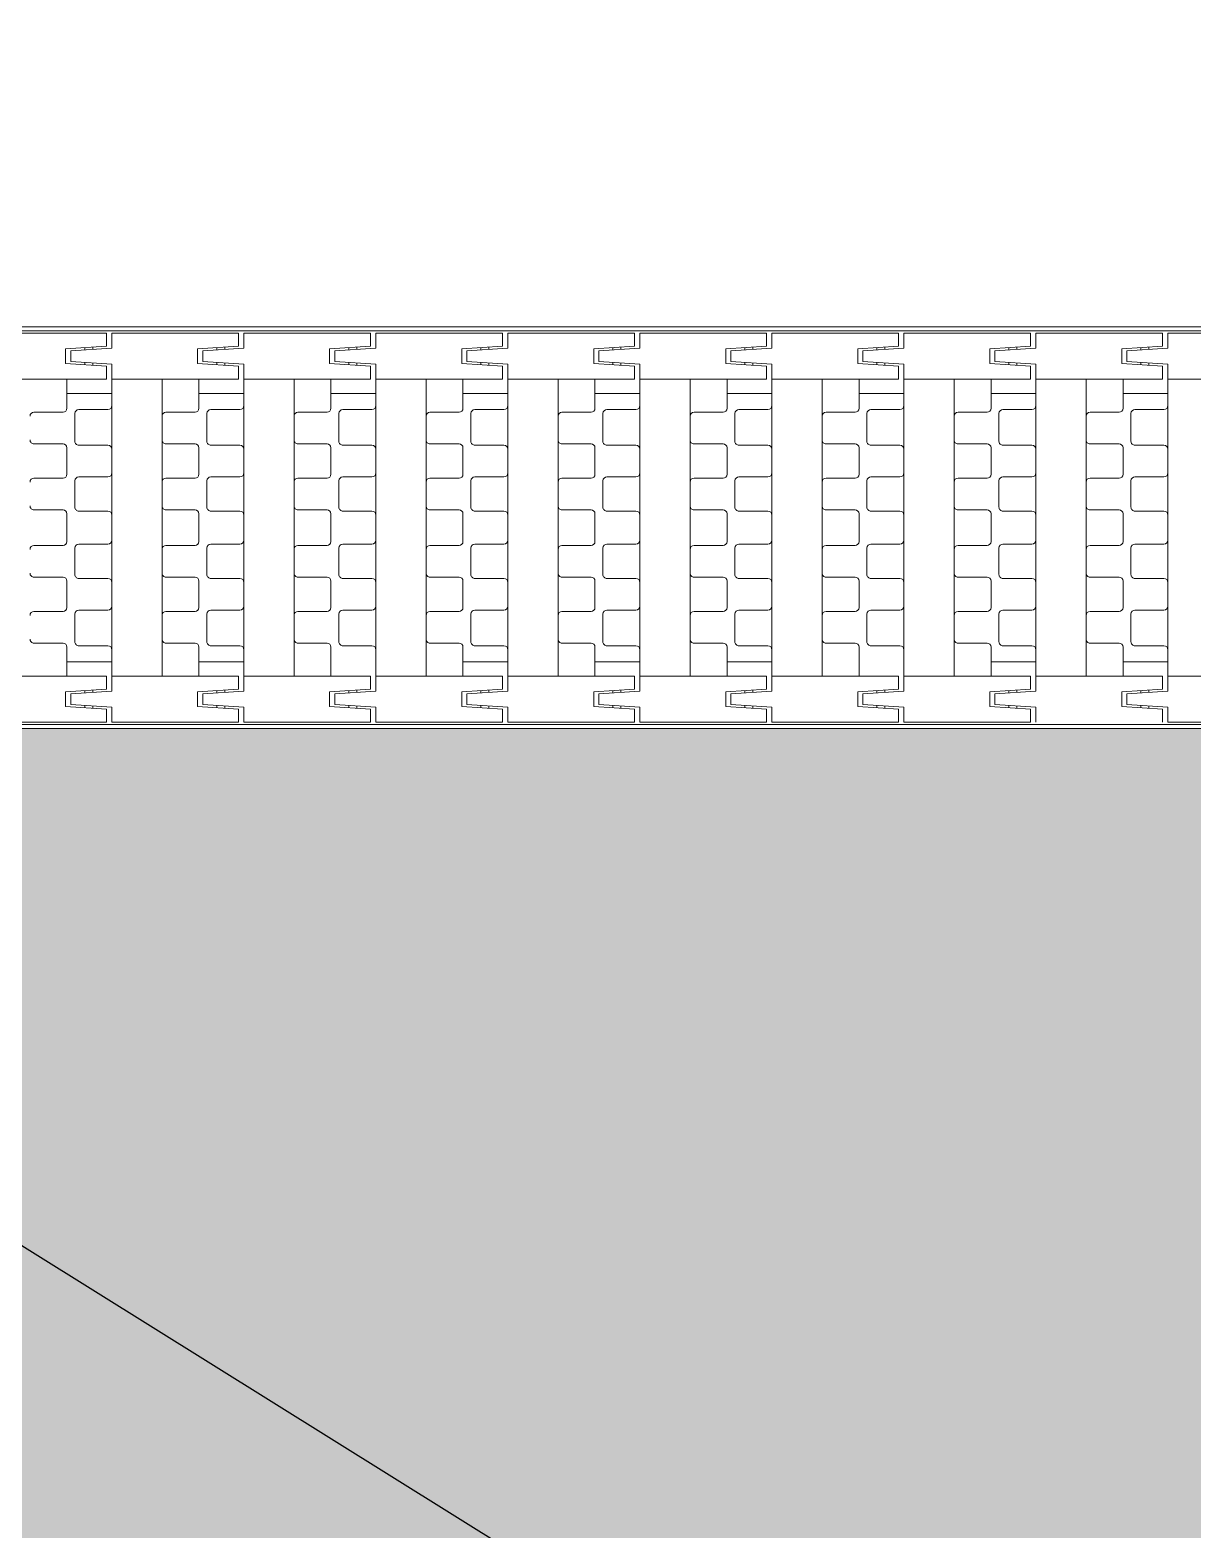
# Model space of a CAD drawing. Header units: millimetres. Extents: x 4739419 to 5837985, y 2291271 to 3446271.
# Drawn here: x 5037828 to 5038407, y 2404192 to 2404939 of the extents above; entities that cross this region are included whole.
import ezdxf

# ---------------------------------------------------------------- set-up
doc = ezdxf.new("R2010")
doc.units = ezdxf.units.MM
doc.layers.get('0').update_dxf_attribs({"color": 255})
for name, color, linetype, lineweight in [('XR-평면도$0$A-CNTL', 9, 'Continuous', 15), ('XR-평면도$0$A-ELEV-LIN3', 9, 'Continuous', 18), ('XR-평면도$0$A-XXXX-SYMB', 9, 'Continuous', 25)]:
    doc.layers.add(name, color=color, linetype=linetype, lineweight=lineweight)
doc.layers.add('XR-평면도$0$A-ELEV-PATT', color=9, linetype='Continuous')

# ---------------------------------------------------------------- blocks, each defined once
blk = doc.blocks.new('XR-평면도$0$무소음트렌치')
at = {"layer": 'XR-평면도$0$A-ELEV-LIN3'}
for p, q in [((0, 200), (7800, 200)), ((1.97, 198.03), (7798.03, 198.03)), ((4354.68, 196.88), (4291.62, 196.88)), ((4354.68, 190.31), (4354.68, 196.88)), ((4357.3, 189.32), (4357.3, 196.88)), ((4357.3, 196.88), (4420.36, 196.88)), ((4420.36, 190.31), (4420.36, 196.88)), ((4422.99, 196.88), (4486.04, 196.88)), ((4422.99, 189.32), (4422.99, 196.88)), ((4486.04, 190.31), (4486.04, 196.88)), ((4488.67, 189.32), (4488.67, 196.88)), ((4488.67, 196.88), (4551.72, 196.88)), ((4551.72, 190.31), (4551.72, 196.88)), ((4554.35, 189.32), (4554.35, 196.88)), ((4554.35, 196.88), (4617.4, 196.88)), ((4617.4, 190.31), (4617.4, 196.88)), ((4620.03, 189.32), (4620.03, 196.88)), ((4620.03, 196.88), (4683.08, 196.88)), ((4683.08, 190.31), (4683.08, 196.88)), ((4685.71, 196.88), (4748.77, 196.88)), ((4685.71, 189.32), (4685.71, 196.88)), ((4748.77, 190.31), (4748.77, 196.88)), ((4751.39, 189.32), (4751.39, 196.88)), ((4751.39, 196.88), (4814.45, 196.88)), ((4814.45, 190.31), (4814.45, 196.88)), ((4817.07, 189.32), (4817.07, 196.88)), ((4880.13, 196.88), (4817.07, 196.88)), ((4880.13, 190.31), (4880.13, 196.88)), ((4882.76, 189.32), (4882.76, 196.88)), ((4882.76, 196.88), (4945.81, 196.88)), ((4334.32, 189), (4354.68, 190.31)), ((4334.32, 189), (4334.32, 181.77)), ((4336.94, 188.01), (4357.3, 189.32)), ((4336.94, 188.01), (4336.94, 182.76)), ((4343.82, 188.45), (4343.82, 189.61)), ((4347.77, 188.71), (4347.77, 189.86)), ((4400, 189), (4420.36, 190.31)), ((4400, 189), (4400, 181.77)), ((4402.62, 188.01), (4422.99, 189.32)), ((4402.62, 188.01), (4402.62, 182.76)), ((4409.51, 188.45), (4409.51, 189.61)), ((4413.45, 188.71), (4413.45, 189.86)), ((4465.68, 189), (4486.04, 190.31)), ((4465.68, 189), (4465.68, 181.77)), ((4468.31, 188.01), (4488.67, 189.32)), ((4468.31, 188.01), (4468.31, 182.76)), ((4475.19, 188.45), (4475.19, 189.61)), ((4479.13, 188.71), (4479.13, 189.86)), ((4531.36, 189), (4551.72, 190.31)), ((4531.36, 189), (4531.36, 181.77)), ((4533.99, 188.01), (4554.35, 189.32)), ((4533.99, 188.01), (4533.99, 182.76)), ((4540.87, 188.45), (4540.87, 189.61)), ((4544.81, 188.71), (4544.81, 189.86)), ((4597.04, 189), (4617.4, 190.31)), ((4597.04, 189), (4597.04, 181.77)), ((4599.67, 188.01), (4620.03, 189.32)), ((4599.67, 188.01), (4599.67, 182.76)), ((4606.55, 188.45), (4606.55, 189.61)), ((4610.49, 188.71), (4610.49, 189.86)), ((4662.72, 189), (4683.08, 190.31)), ((4662.72, 189), (4662.72, 181.77)), ((4665.35, 188.01), (4685.71, 189.32)), ((4665.35, 188.01), (4665.35, 182.76)), ((4672.23, 188.45), (4672.23, 189.61)), ((4676.17, 188.71), (4676.17, 189.86)), ((4728.4, 189), (4748.77, 190.31)), ((4728.4, 189), (4728.4, 181.77)), ((4731.03, 188.01), (4751.39, 189.32)), ((4731.03, 188.01), (4731.03, 182.76)), ((4737.91, 188.45), (4737.91, 189.61)), ((4741.85, 188.71), (4741.85, 189.86)), ((4794.09, 189), (4814.45, 190.31)), ((4794.09, 189), (4794.09, 181.77)), ((4796.71, 188.01), (4817.07, 189.32)), ((4796.71, 188.01), (4796.71, 182.76)), ((4803.59, 188.45), (4803.59, 189.61)), ((4807.54, 188.71), (4807.54, 189.86)), ((4859.77, 189), (4880.13, 190.31)), ((4859.77, 189), (4859.77, 181.77)), ((4862.39, 188.01), (4882.76, 189.32)), ((4862.39, 188.01), (4862.39, 182.76)), ((4869.28, 188.45), (4869.28, 189.61)), ((4873.22, 188.71), (4873.22, 189.86)), ((4334.32, 181.77), (4354.68, 180.46)), ((4336.94, 182.76), (4357.3, 181.44)), ((4343.82, 181.16), (4343.82, 182.31)), ((4347.77, 180.9), (4347.77, 182.06)), ((4354.68, 180.46), (4354.68, 173.89)), ((4357.3, 181.44), (4357.3, 173.89)), ((4400, 181.77), (4420.36, 180.46)), ((4402.62, 182.76), (4422.99, 181.44)), ((4409.51, 181.16), (4409.51, 182.31)), ((4413.45, 180.9), (4413.45, 182.06)), ((4420.36, 180.46), (4420.36, 173.89)), ((4422.99, 181.44), (4422.99, 173.89)), ((4465.68, 181.77), (4486.04, 180.46)), ((4468.31, 182.76), (4488.67, 181.44)), ((4475.19, 181.16), (4475.19, 182.31)), ((4479.13, 180.9), (4479.13, 182.06)), ((4486.04, 180.46), (4486.04, 173.89)), ((4488.67, 181.44), (4488.67, 173.89)), ((4531.36, 181.77), (4551.72, 180.46)), ((4533.99, 182.76), (4554.35, 181.44)), ((4540.87, 181.16), (4540.87, 182.31)), ((4544.81, 180.9), (4544.81, 182.06)), ((4551.72, 180.46), (4551.72, 173.89)), ((4554.35, 181.44), (4554.35, 173.89)), ((4597.04, 181.77), (4617.4, 180.46)), ((4599.67, 182.76), (4620.03, 181.44)), ((4606.55, 181.16), (4606.55, 182.31)), ((4610.49, 180.9), (4610.49, 182.06)), ((4617.4, 180.46), (4617.4, 173.89)), ((4620.03, 181.44), (4620.03, 173.89)), ((4662.72, 181.77), (4683.08, 180.46)), ((4665.35, 182.76), (4685.71, 181.44)), ((4672.23, 181.16), (4672.23, 182.31)), ((4676.17, 180.9), (4676.17, 182.06)), ((4683.08, 180.46), (4683.08, 173.89)), ((4685.71, 181.44), (4685.71, 173.89)), ((4728.4, 181.77), (4748.77, 180.46)), ((4731.03, 182.76), (4751.39, 181.44)), ((4737.91, 181.16), (4737.91, 182.31)), ((4741.85, 180.9), (4741.85, 182.06)), ((4748.77, 180.46), (4748.77, 173.89)), ((4751.39, 181.44), (4751.39, 173.89)), ((4794.09, 181.77), (4814.45, 180.46)), ((4796.71, 182.76), (4817.07, 181.44)), ((4803.59, 181.16), (4803.59, 182.31)), ((4807.54, 180.9), (4807.54, 182.06)), ((4814.45, 180.46), (4814.45, 173.89)), ((4817.07, 181.44), (4817.07, 173.89)), ((4859.77, 181.77), (4880.13, 180.46)), ((4862.39, 182.76), (4882.76, 181.44)), ((4869.28, 181.16), (4869.28, 182.31)), ((4873.22, 180.9), (4873.22, 182.06)), ((4880.13, 180.46), (4880.13, 173.89)), ((4882.76, 181.44), (4882.76, 173.89)), ((4291.62, 173.89), (4354.68, 173.89)), ((4334.97, 173.89), (4334.97, 159.44)), ((4357.3, 173.89), (4357.3, 26.11)), ((4357.3, 173.89), (4420.36, 173.89)), ((4382.26, 173.89), (4382.26, 26.11)), ((4400.65, 173.89), (4400.65, 159.44)), ((4422.99, 173.89), (4422.99, 26.11)), ((4422.99, 173.89), (4486.04, 173.89)), ((4447.94, 173.89), (4447.94, 26.11)), ((4466.34, 173.89), (4466.34, 159.44)), ((4488.67, 173.89), (4488.67, 26.11)), ((4488.67, 173.89), (4551.72, 173.89)), ((4513.63, 173.89), (4513.63, 26.11)), ((4532.02, 173.89), (4532.02, 159.44)), ((4554.35, 173.89), (4554.35, 26.11)), ((4554.35, 173.89), (4617.4, 173.89)), ((4579.31, 173.89), (4579.31, 26.11)), ((4597.7, 173.89), (4597.7, 159.44)), ((4620.03, 173.89), (4620.03, 26.11)), ((4620.03, 173.89), (4683.08, 173.89)), ((4644.99, 173.89), (4644.99, 26.11)), ((4663.38, 173.89), (4663.38, 159.44)), ((4685.71, 173.89), (4685.71, 26.11)), ((4685.71, 173.89), (4748.77, 173.89)), ((4710.67, 173.89), (4710.67, 26.11)), ((4729.06, 173.89), (4729.06, 159.44)), ((4751.39, 173.89), (4751.39, 26.11)), ((4751.39, 173.89), (4814.45, 173.89)), ((4776.35, 173.89), (4776.35, 26.11)), ((4794.74, 173.89), (4794.74, 159.44)), ((4817.07, 173.89), (4817.07, 26.11)), ((4817.07, 173.89), (4880.13, 173.89)), ((4842.03, 173.89), (4842.03, 26.11)), ((4860.42, 173.89), (4860.42, 159.44)), ((4882.76, 173.89), (4882.76, 26.11)), ((4882.76, 173.89), (4945.81, 173.89)), ((4334.97, 166.83), (4357.3, 166.83)), ((4400.65, 166.83), (4422.99, 166.83)), ((4466.34, 166.83), (4488.67, 166.83)), ((4532.02, 166.83), (4554.35, 166.83)), ((4597.7, 166.83), (4620.03, 166.83)), ((4663.38, 166.83), (4685.71, 166.83)), ((4729.06, 166.83), (4751.39, 166.83)), ((4794.74, 166.83), (4817.07, 166.83)), ((4860.42, 166.83), (4882.76, 166.83)), ((4318.55, 157.47), (4333, 157.47)), ((4338.91, 156.81), (4338.91, 143.02)), ((4340.88, 158.78), (4355.33, 158.78)), ((4384.23, 157.47), (4398.68, 157.47)), ((4404.59, 156.81), (4404.59, 143.02)), ((4406.57, 158.78), (4421.02, 158.78)), ((4449.91, 157.47), (4464.36, 157.47)), ((4470.28, 156.81), (4470.28, 143.02)), ((4472.25, 158.78), (4486.7, 158.78)), ((4515.6, 157.47), (4530.05, 157.47)), ((4535.96, 156.81), (4535.96, 143.02)), ((4537.93, 158.78), (4552.38, 158.78)), ((4581.28, 157.47), (4595.73, 157.47)), ((4601.64, 156.81), (4601.64, 143.02)), ((4603.61, 158.78), (4618.06, 158.78)), ((4646.96, 157.47), (4661.41, 157.47)), ((4667.32, 156.81), (4667.32, 143.02)), ((4669.29, 158.78), (4683.74, 158.78)), ((4712.64, 157.47), (4727.09, 157.47)), ((4733, 156.81), (4733, 143.02)), ((4734.97, 158.78), (4749.42, 158.78)), ((4778.32, 157.47), (4792.77, 157.47)), ((4798.68, 156.81), (4798.68, 143.02)), ((4800.65, 158.78), (4815.1, 158.78)), ((4844, 157.47), (4858.45, 157.47)), ((4864.36, 156.81), (4864.36, 143.02)), ((4866.34, 158.78), (4880.79, 158.78)), ((4318.55, 141.71), (4333, 141.71)), ((4334.97, 139.73), (4334.97, 126.6)), ((4340.88, 141.05), (4355.33, 141.05)), ((4384.23, 141.71), (4398.68, 141.71)), ((4400.65, 139.73), (4400.65, 126.6)), ((4406.57, 141.05), (4421.02, 141.05)), ((4449.91, 141.71), (4464.36, 141.71)), ((4466.34, 139.73), (4466.34, 126.6)), ((4472.25, 141.05), (4486.7, 141.05)), ((4515.6, 141.71), (4530.05, 141.71)), ((4532.02, 139.73), (4532.02, 126.6)), ((4537.93, 141.05), (4552.38, 141.05)), ((4581.28, 141.71), (4595.73, 141.71)), ((4597.7, 139.73), (4597.7, 126.6)), ((4603.61, 141.05), (4618.06, 141.05)), ((4646.96, 141.71), (4661.41, 141.71)), ((4663.38, 139.73), (4663.38, 126.6)), ((4669.29, 141.05), (4683.74, 141.05)), ((4712.64, 141.71), (4727.09, 141.71)), ((4729.06, 139.73), (4729.06, 126.6)), ((4734.97, 141.05), (4749.42, 141.05)), ((4778.32, 141.71), (4792.77, 141.71)), ((4794.74, 139.73), (4794.74, 126.6)), ((4800.65, 141.05), (4815.1, 141.05)), ((4844, 141.71), (4858.45, 141.71)), ((4860.42, 139.73), (4860.42, 126.6)), ((4866.34, 141.05), (4880.79, 141.05)), ((4318.55, 124.63), (4333, 124.63)), ((4338.91, 123.31), (4338.91, 110.18)), ((4340.88, 125.29), (4355.33, 125.29)), ((4384.23, 124.63), (4398.68, 124.63)), ((4404.59, 123.31), (4404.59, 110.18)), ((4406.57, 125.29), (4421.02, 125.29)), ((4449.91, 124.63), (4464.36, 124.63)), ((4470.28, 123.31), (4470.28, 110.18)), ((4472.25, 125.29), (4486.7, 125.29)), ((4515.6, 124.63), (4530.05, 124.63)), ((4535.96, 123.31), (4535.96, 110.18)), ((4537.93, 125.29), (4552.38, 125.29)), ((4581.28, 124.63), (4595.73, 124.63)), ((4601.64, 123.31), (4601.64, 110.18)), ((4603.61, 125.29), (4618.06, 125.29)), ((4646.96, 124.63), (4661.41, 124.63)), ((4667.32, 123.31), (4667.32, 110.18)), ((4669.29, 125.29), (4683.74, 125.29)), ((4712.64, 124.63), (4727.09, 124.63)), ((4733, 123.31), (4733, 110.18)), ((4734.97, 125.29), (4749.42, 125.29)), ((4778.32, 124.63), (4792.77, 124.63)), ((4798.68, 123.31), (4798.68, 110.18)), ((4800.65, 125.29), (4815.1, 125.29)), ((4844, 124.63), (4858.45, 124.63)), ((4864.36, 123.31), (4864.36, 110.18)), ((4866.34, 125.29), (4880.79, 125.29)), ((4318.55, 108.86), (4333, 108.86)), ((4334.97, 100), (4334.97, 106.89)), ((4340.88, 108.21), (4355.33, 108.21)), ((4384.23, 108.86), (4398.68, 108.86)), ((4400.65, 100), (4400.65, 106.89)), ((4406.57, 108.21), (4421.02, 108.21)), ((4449.91, 108.86), (4464.36, 108.86)), ((4466.34, 100), (4466.34, 106.89)), ((4472.25, 108.21), (4486.7, 108.21)), ((4515.6, 108.86), (4530.05, 108.86)), ((4532.02, 100), (4532.02, 106.89)), ((4537.93, 108.21), (4552.38, 108.21)), ((4581.28, 108.86), (4595.73, 108.86)), ((4597.7, 100), (4597.7, 106.89)), ((4603.61, 108.21), (4618.06, 108.21)), ((4646.96, 108.86), (4661.41, 108.86)), ((4663.38, 100), (4663.38, 106.89)), ((4669.29, 108.21), (4683.74, 108.21)), ((4712.64, 108.86), (4727.09, 108.86)), ((4729.06, 100), (4729.06, 106.89)), ((4734.97, 108.21), (4749.42, 108.21)), ((4778.32, 108.86), (4792.77, 108.86)), ((4794.74, 100), (4794.74, 106.89)), ((4800.65, 108.21), (4815.1, 108.21)), ((4844, 108.86), (4858.45, 108.86)), ((4860.42, 100), (4860.42, 106.89)), ((4866.34, 108.21), (4880.79, 108.21)), ((4334.97, 100), (4334.97, 93.1)), ((4400.65, 100), (4400.65, 93.1)), ((4466.34, 100), (4466.34, 93.1)), ((4532.02, 100), (4532.02, 93.1)), ((4597.7, 100), (4597.7, 93.1)), ((4663.38, 100), (4663.38, 93.1)), ((4729.06, 100), (4729.06, 93.1)), ((4794.74, 100), (4794.74, 93.1)), ((4860.42, 100), (4860.42, 93.1)), ((4318.55, 91.13), (4333, 91.13)), ((4338.91, 76.68), (4338.91, 89.82)), ((4340.88, 91.79), (4355.33, 91.79)), ((4384.23, 91.13), (4398.68, 91.13)), ((4404.59, 76.68), (4404.59, 89.82)), ((4406.57, 91.79), (4421.02, 91.79)), ((4449.91, 91.13), (4464.36, 91.13)), ((4470.28, 76.68), (4470.28, 89.82)), ((4472.25, 91.79), (4486.7, 91.79)), ((4515.6, 91.13), (4530.05, 91.13)), ((4535.96, 76.68), (4535.96, 89.82)), ((4537.93, 91.79), (4552.38, 91.79)), ((4581.28, 91.13), (4595.73, 91.13)), ((4601.64, 76.68), (4601.64, 89.82)), ((4603.61, 91.79), (4618.06, 91.79)), ((4646.96, 91.13), (4661.41, 91.13)), ((4667.32, 76.68), (4667.32, 89.82)), ((4669.29, 91.79), (4683.74, 91.79)), ((4712.64, 91.13), (4727.09, 91.13)), ((4733, 76.68), (4733, 89.82)), ((4734.97, 91.79), (4749.42, 91.79)), ((4778.32, 91.13), (4792.77, 91.13)), ((4798.68, 76.68), (4798.68, 89.82)), ((4800.65, 91.79), (4815.1, 91.79)), ((4844, 91.13), (4858.45, 91.13)), ((4864.36, 76.68), (4864.36, 89.82)), ((4866.34, 91.79), (4880.79, 91.79)), ((4318.55, 75.37), (4333, 75.37)), ((4340.88, 74.71), (4355.33, 74.71)), ((4384.23, 75.37), (4398.68, 75.37)), ((4406.57, 74.71), (4421.02, 74.71)), ((4449.91, 75.37), (4464.36, 75.37)), ((4472.25, 74.71), (4486.7, 74.71)), ((4515.6, 75.37), (4530.05, 75.37)), ((4537.93, 74.71), (4552.38, 74.71)), ((4581.28, 75.37), (4595.73, 75.37)), ((4603.61, 74.71), (4618.06, 74.71)), ((4646.96, 75.37), (4661.41, 75.37)), ((4669.29, 74.71), (4683.74, 74.71)), ((4712.64, 75.37), (4727.09, 75.37)), ((4734.97, 74.71), (4749.42, 74.71)), ((4778.32, 75.37), (4792.77, 75.37)), ((4800.65, 74.71), (4815.1, 74.71)), ((4844, 75.37), (4858.45, 75.37)), ((4866.34, 74.71), (4880.79, 74.71)), ((4334.97, 60.26), (4334.97, 73.4)), ((4400.65, 60.26), (4400.65, 73.4)), ((4466.34, 60.26), (4466.34, 73.4)), ((4532.02, 60.26), (4532.02, 73.4)), ((4597.7, 60.26), (4597.7, 73.4)), ((4663.38, 60.26), (4663.38, 73.4)), ((4729.06, 60.26), (4729.06, 73.4)), ((4794.74, 60.26), (4794.74, 73.4)), ((4860.42, 60.26), (4860.42, 73.4)), ((4318.55, 58.29), (4333, 58.29)), ((4338.91, 43.18), (4338.91, 56.98)), ((4340.88, 58.95), (4355.33, 58.95)), ((4384.23, 58.29), (4398.68, 58.29)), ((4404.59, 43.18), (4404.59, 56.98)), ((4406.57, 58.95), (4421.02, 58.95)), ((4449.91, 58.29), (4464.36, 58.29)), ((4470.28, 43.18), (4470.28, 56.98)), ((4472.25, 58.95), (4486.7, 58.95)), ((4515.6, 58.29), (4530.05, 58.29)), ((4535.96, 43.18), (4535.96, 56.98)), ((4537.93, 58.95), (4552.38, 58.95)), ((4581.28, 58.29), (4595.73, 58.29)), ((4601.64, 43.18), (4601.64, 56.98)), ((4603.61, 58.95), (4618.06, 58.95)), ((4646.96, 58.29), (4661.41, 58.29)), ((4667.32, 43.18), (4667.32, 56.98)), ((4669.29, 58.95), (4683.74, 58.95)), ((4712.64, 58.29), (4727.09, 58.29)), ((4733, 43.18), (4733, 56.98)), ((4734.97, 58.95), (4749.42, 58.95)), ((4778.32, 58.29), (4792.77, 58.29)), ((4798.68, 43.18), (4798.68, 56.98)), ((4800.65, 58.95), (4815.1, 58.95)), ((4844, 58.29), (4858.45, 58.29)), ((4864.36, 43.18), (4864.36, 56.98)), ((4866.34, 58.95), (4880.79, 58.95)), ((4318.55, 42.53), (4333, 42.53)), ((4334.97, 26.11), (4334.97, 40.56)), ((4340.88, 41.21), (4355.33, 41.21)), ((4384.23, 42.53), (4398.68, 42.53)), ((4400.65, 26.11), (4400.65, 40.56)), ((4406.57, 41.21), (4421.02, 41.21)), ((4449.91, 42.53), (4464.36, 42.53)), ((4466.34, 26.11), (4466.34, 40.56)), ((4472.25, 41.21), (4486.7, 41.21)), ((4515.6, 42.53), (4530.05, 42.53)), ((4532.02, 26.11), (4532.02, 40.56)), ((4537.93, 41.21), (4552.38, 41.21)), ((4581.28, 42.53), (4595.73, 42.53)), ((4597.7, 26.11), (4597.7, 40.56)), ((4603.61, 41.21), (4618.06, 41.21)), ((4646.96, 42.53), (4661.41, 42.53)), ((4663.38, 26.11), (4663.38, 40.56)), ((4669.29, 41.21), (4683.74, 41.21)), ((4712.64, 42.53), (4727.09, 42.53)), ((4729.06, 26.11), (4729.06, 40.56)), ((4734.97, 41.21), (4749.42, 41.21)), ((4778.32, 42.53), (4792.77, 42.53)), ((4794.74, 26.11), (4794.74, 40.56)), ((4800.65, 41.21), (4815.1, 41.21)), ((4844, 42.53), (4858.45, 42.53)), ((4860.42, 26.11), (4860.42, 40.56)), ((4866.34, 41.21), (4880.79, 41.21)), ((4334.97, 33.17), (4357.3, 33.17)), ((4400.65, 33.17), (4422.99, 33.17)), ((4532.02, 33.17), (4554.35, 33.17)), ((4597.7, 33.17), (4620.03, 33.17)), ((4663.38, 33.17), (4685.71, 33.17)), ((4794.74, 33.17), (4817.07, 33.17)), ((4860.42, 33.17), (4882.76, 33.17)), ((4291.62, 26.11), (4354.68, 26.11)), ((4354.68, 19.54), (4354.68, 26.11)), ((4357.3, 18.55), (4357.3, 26.11)), ((4357.3, 26.11), (4420.36, 26.11)), ((4420.36, 19.54), (4420.36, 26.11)), ((4422.99, 26.11), (4486.04, 26.11)), ((4422.99, 18.55), (4422.99, 26.11)), ((4486.04, 19.54), (4486.04, 26.11)), ((4488.67, 18.55), (4488.67, 26.11)), ((4488.67, 26.11), (4551.72, 26.11)), ((4551.72, 19.54), (4551.72, 26.11)), ((4554.35, 26.11), (4617.4, 26.11)), ((4554.35, 18.55), (4554.35, 26.11)), ((4617.4, 19.54), (4617.4, 26.11)), ((4620.03, 18.55), (4620.03, 26.11)), ((4620.03, 26.11), (4683.08, 26.11)), ((4683.08, 19.54), (4683.08, 26.11)), ((4685.71, 26.11), (4748.77, 26.11)), ((4685.71, 18.55), (4685.71, 26.11)), ((4748.77, 19.54), (4748.77, 26.11)), ((4751.39, 18.55), (4751.39, 26.11)), ((4751.39, 26.11), (4814.45, 26.11)), ((4814.45, 19.54), (4814.45, 26.11)), ((4817.07, 26.11), (4880.13, 26.11)), ((4817.07, 18.55), (4817.07, 26.11)), ((4880.13, 19.54), (4880.13, 26.11)), ((4882.76, 18.55), (4882.76, 26.11)), ((4882.76, 26.11), (4945.81, 26.11)), ((4334.32, 18.22), (4354.68, 19.54)), ((4334.32, 11), (4334.32, 18.22)), ((4336.94, 17.24), (4357.3, 18.55)), ((4336.94, 17.24), (4336.94, 11.98)), ((4343.85, 18.84), (4343.85, 17.68)), ((4347.79, 19.09), (4347.79, 17.94)), ((4400, 18.22), (4420.36, 19.54)), ((4400, 11), (4400, 18.22)), ((4402.62, 17.24), (4422.99, 18.55)), ((4402.62, 17.24), (4402.62, 11.98)), ((4409.54, 18.84), (4409.54, 17.68)), ((4413.48, 19.09), (4413.48, 17.94)), ((4465.68, 18.22), (4486.04, 19.54)), ((4465.68, 11), (4465.68, 18.22)), ((4468.31, 17.24), (4488.67, 18.55)), ((4468.31, 17.24), (4468.31, 11.98)), ((4475.22, 18.84), (4475.22, 17.68)), ((4479.16, 19.09), (4479.16, 17.94)), ((4531.36, 18.22), (4551.72, 19.54)), ((4531.36, 11), (4531.36, 18.22)), ((4533.99, 17.24), (4554.35, 18.55)), ((4533.99, 11.98), (4533.99, 17.24)), ((4540.87, 18.84), (4540.87, 17.68)), ((4544.81, 19.09), (4544.81, 17.94)), ((4597.04, 18.22), (4617.4, 19.54)), ((4597.04, 11), (4597.04, 18.22)), ((4599.67, 17.24), (4620.03, 18.55)), ((4599.67, 17.24), (4599.67, 11.98)), ((4606.58, 18.84), (4606.58, 17.68)), ((4610.52, 19.09), (4610.52, 17.94)), ((4662.72, 18.22), (4683.08, 19.54)), ((4662.72, 11), (4662.72, 18.22)), ((4665.35, 17.24), (4685.71, 18.55)), ((4665.35, 17.24), (4665.35, 11.98)), ((4672.26, 18.84), (4672.26, 17.68)), ((4676.2, 19.09), (4676.2, 17.94)), ((4728.4, 18.22), (4748.77, 19.54)), ((4728.4, 11), (4728.4, 18.22)), ((4731.03, 17.24), (4751.39, 18.55)), ((4731.03, 17.24), (4731.03, 11.98)), ((4737.94, 18.84), (4737.94, 17.68)), ((4741.88, 19.09), (4741.88, 17.94)), ((4794.09, 18.22), (4814.45, 19.54)), ((4794.09, 11), (4794.09, 18.22)), ((4796.71, 17.24), (4817.07, 18.55)), ((4796.71, 11.98), (4796.71, 17.24)), ((4803.59, 18.84), (4803.59, 17.68)), ((4807.54, 19.09), (4807.54, 17.94)), ((4859.77, 18.22), (4880.13, 19.54)), ((4859.77, 11), (4859.77, 18.22)), ((4862.39, 17.24), (4882.76, 18.55)), ((4862.39, 17.24), (4862.39, 11.98)), ((4869.31, 18.84), (4869.31, 17.68)), ((4873.25, 19.09), (4873.25, 17.94)), ((4334.32, 11), (4354.68, 9.69)), ((4336.94, 11.98), (4357.3, 10.67)), ((4343.85, 11.54), (4343.85, 10.38)), ((4347.79, 11.28), (4347.79, 10.13)), ((4354.68, 9.69), (4354.68, 3.12)), ((4357.3, 10.67), (4357.3, 3.12)), ((4400, 11), (4420.36, 9.69)), ((4402.62, 11.98), (4422.99, 10.67)), ((4409.54, 11.54), (4409.54, 10.38)), ((4413.48, 11.28), (4413.48, 10.13)), ((4420.36, 9.69), (4420.36, 3.12)), ((4422.99, 10.67), (4422.99, 3.12)), ((4465.68, 11), (4486.04, 9.69)), ((4468.31, 11.98), (4488.67, 10.67)), ((4475.22, 11.54), (4475.22, 10.38)), ((4479.16, 11.28), (4479.16, 10.13)), ((4486.04, 9.69), (4486.04, 3.12)), ((4488.67, 10.67), (4488.67, 3.12)), ((4531.36, 11), (4551.72, 9.69)), ((4533.99, 11.98), (4554.35, 10.67)), ((4540.87, 11.54), (4540.87, 10.39)), ((4544.81, 11.29), (4544.81, 10.13)), ((4551.72, 9.69), (4551.72, 3.12)), ((4554.35, 10.67), (4554.35, 3.12)), ((4597.04, 11), (4617.4, 9.69)), ((4599.67, 11.98), (4620.03, 10.67)), ((4606.58, 11.54), (4606.58, 10.38)), ((4610.52, 11.28), (4610.52, 10.13)), ((4617.4, 9.69), (4617.4, 3.12)), ((4620.03, 10.67), (4620.03, 3.12)), ((4662.72, 11), (4683.08, 9.69)), ((4665.35, 11.98), (4685.71, 10.67)), ((4672.26, 11.54), (4672.26, 10.38)), ((4676.2, 11.28), (4676.2, 10.13)), ((4683.08, 9.69), (4683.08, 3.12)), ((4685.71, 10.67), (4685.71, 3.12)), ((4728.4, 11), (4748.77, 9.69)), ((4731.03, 11.98), (4751.39, 10.67)), ((4737.94, 11.54), (4737.94, 10.38)), ((4741.88, 11.28), (4741.88, 10.13)), ((4748.77, 9.69), (4748.77, 3.12)), ((4751.39, 10.67), (4751.39, 3.12)), ((4794.09, 11), (4814.45, 9.69)), ((4796.71, 11.98), (4817.07, 10.67)), ((4803.59, 11.54), (4803.59, 10.39)), ((4807.54, 11.29), (4807.54, 10.13)), ((4814.45, 9.69), (4814.45, 3.12)), ((4817.07, 10.67), (4817.07, 3.12)), ((4859.77, 11), (4880.13, 9.69)), ((4862.39, 11.98), (4882.76, 10.67)), ((4869.31, 11.54), (4869.31, 10.38)), ((4873.25, 11.28), (4873.25, 10.13)), ((4880.13, 9.69), (4880.13, 3.12)), ((4882.76, 10.67), (4882.76, 3.12)), ((1.97, 1.97), (7798.03, 1.97)), ((4291.62, 3.12), (4354.68, 3.12)), ((4357.3, 3.12), (4420.36, 3.12)), ((4422.99, 3.12), (4486.04, 3.12)), ((4488.67, 3.12), (4551.72, 3.12)), ((4554.35, 3.12), (4617.4, 3.12)), ((4620.03, 3.12), (4683.08, 3.12)), ((4685.71, 3.12), (4748.77, 3.12)), ((4751.39, 3.12), (4814.45, 3.12)), ((4882.76, 3.12), (4945.81, 3.12)), ((0, 0), (7800, 0))]:
    blk.add_line(p, q, dxfattribs=at)
for centre, start, end in [((4318.55, 155.5), 90, 180), ((4333, 159.44), 270, 0), ((4340.88, 156.81), 90, 180), ((4355.33, 160.75), 270, 0), ((4384.23, 155.5), 90, 180), ((4398.68, 159.44), 270, 0), ((4406.57, 156.81), 90, 180), ((4421.02, 160.75), 270, 0), ((4449.91, 155.5), 90, 180), ((4464.36, 159.44), 270, 0), ((4472.25, 156.81), 90, 180), ((4486.7, 160.75), 270, 0), ((4515.6, 155.5), 90, 180), ((4530.05, 159.44), 270, 0), ((4537.93, 156.81), 90, 180), ((4552.38, 160.75), 270, 0), ((4581.28, 155.5), 90, 180), ((4595.73, 159.44), 270, 0), ((4603.61, 156.81), 90, 180), ((4618.06, 160.75), 270, 0), ((4646.96, 155.5), 90, 180), ((4661.41, 159.44), 270, 0), ((4669.29, 156.81), 90, 180), ((4683.74, 160.75), 270, 0), ((4712.64, 155.5), 90, 180), ((4727.09, 159.44), 270, 0), ((4734.97, 156.81), 90, 180), ((4749.42, 160.75), 270, 0), ((4778.32, 155.5), 90, 180), ((4792.77, 159.44), 270, 0), ((4800.65, 156.81), 90, 180), ((4815.1, 160.75), 270, 0), ((4844, 155.5), 90, 180), ((4858.45, 159.44), 270, 0), ((4866.34, 156.81), 90, 180), ((4880.79, 160.75), 270, 0), ((4318.55, 143.68), 180, 270), ((4340.88, 143.02), 180, 270), ((4384.23, 143.68), 180, 270), ((4406.57, 143.02), 180, 270), ((4449.91, 143.68), 180, 270), ((4472.25, 143.02), 180, 270), ((4515.6, 143.68), 180, 270), ((4537.93, 143.02), 180, 270), ((4581.28, 143.68), 180, 270), ((4603.61, 143.02), 180, 270), ((4646.96, 143.68), 180, 270), ((4669.29, 143.02), 180, 270), ((4712.64, 143.68), 180, 270), ((4734.97, 143.02), 180, 270), ((4778.32, 143.68), 180, 270), ((4800.65, 143.02), 180, 270), ((4844, 143.68), 180, 270), ((4866.34, 143.02), 180, 270), ((4333, 139.73), 0, 90), ((4355.33, 139.08), 0, 90), ((4398.68, 139.73), 0, 90), ((4421.02, 139.08), 0, 90), ((4464.36, 139.73), 0, 90), ((4486.7, 139.08), 0, 90), ((4530.05, 139.73), 0, 90), ((4552.38, 139.08), 0, 90), ((4595.73, 139.73), 0, 90), ((4618.06, 139.08), 0, 90), ((4661.41, 139.73), 0, 90), ((4683.74, 139.08), 0, 90), ((4727.09, 139.73), 0, 90), ((4749.42, 139.08), 0, 90), ((4792.77, 139.73), 0, 90), ((4815.1, 139.08), 0, 90), ((4858.45, 139.73), 0, 90), ((4880.79, 139.08), 0, 90), ((4355.33, 127.26), 270, 0), ((4421.02, 127.26), 270, 0), ((4486.7, 127.26), 270, 0), ((4552.38, 127.26), 270, 0), ((4618.06, 127.26), 270, 0), ((4683.74, 127.26), 270, 0), ((4749.42, 127.26), 270, 0), ((4815.1, 127.26), 270, 0), ((4880.79, 127.26), 270, 0), ((4318.55, 122.66), 90, 180), ((4333, 126.6), 270, 0), ((4340.88, 123.31), 90, 180), ((4384.23, 122.66), 90, 180), ((4398.68, 126.6), 270, 0), ((4406.57, 123.31), 90, 180), ((4449.91, 122.66), 90, 180), ((4464.36, 126.6), 270, 0), ((4472.25, 123.31), 90, 180), ((4515.6, 122.66), 90, 180), ((4530.05, 126.6), 270, 0), ((4537.93, 123.31), 90, 180), ((4581.28, 122.66), 90, 180), ((4595.73, 126.6), 270, 0), ((4603.61, 123.31), 90, 180), ((4646.96, 122.66), 90, 180), ((4661.41, 126.6), 270, 0), ((4669.29, 123.31), 90, 180), ((4712.64, 122.66), 90, 180), ((4727.09, 126.6), 270, 0), ((4734.97, 123.31), 90, 180), ((4778.32, 122.66), 90, 180), ((4792.77, 126.6), 270, 0), ((4800.65, 123.31), 90, 180), ((4844, 122.66), 90, 180), ((4858.45, 126.6), 270, 0), ((4866.34, 123.31), 90, 180), ((4318.55, 110.84), 180, 270), ((4333, 106.89), 0, 90), ((4340.88, 110.18), 180, 270), ((4355.33, 106.24), 0, 90), ((4384.23, 110.84), 180, 270), ((4398.68, 106.89), 0, 90), ((4406.57, 110.18), 180, 270), ((4421.02, 106.24), 0, 90), ((4449.91, 110.84), 180, 270), ((4464.36, 106.89), 0, 90), ((4472.25, 110.18), 180, 270), ((4486.7, 106.24), 0, 90), ((4515.6, 110.84), 180, 270), ((4530.05, 106.89), 0, 90), ((4537.93, 110.18), 180, 270), ((4552.38, 106.24), 0, 90), ((4581.28, 110.84), 180, 270), ((4595.73, 106.89), 0, 90), ((4603.61, 110.18), 180, 270), ((4618.06, 106.24), 0, 90), ((4646.96, 110.84), 180, 270), ((4661.41, 106.89), 0, 90), ((4669.29, 110.18), 180, 270), ((4683.74, 106.24), 0, 90), ((4712.64, 110.84), 180, 270), ((4727.09, 106.89), 0, 90), ((4734.97, 110.18), 180, 270), ((4749.42, 106.24), 0, 90), ((4778.32, 110.84), 180, 270), ((4792.77, 106.89), 0, 90), ((4800.65, 110.18), 180, 270), ((4815.1, 106.24), 0, 90), ((4844, 110.84), 180, 270), ((4858.45, 106.89), 0, 90), ((4866.34, 110.18), 180, 270), ((4880.79, 106.24), 0, 90), ((4318.55, 89.16), 90, 180), ((4333, 93.1), 270, 0), ((4340.88, 89.82), 90, 180), ((4355.33, 93.76), 270, 0), ((4384.23, 89.16), 90, 180), ((4398.68, 93.1), 270, 0), ((4406.57, 89.82), 90, 180), ((4421.02, 93.76), 270, 0), ((4449.91, 89.16), 90, 180), ((4464.36, 93.1), 270, 0), ((4472.25, 89.82), 90, 180), ((4486.7, 93.76), 270, 0), ((4515.6, 89.16), 90, 180), ((4530.05, 93.1), 270, 0), ((4537.93, 89.82), 90, 180), ((4552.38, 93.76), 270, 0), ((4581.28, 89.16), 90, 180), ((4595.73, 93.1), 270, 0), ((4603.61, 89.82), 90, 180), ((4618.06, 93.76), 270, 0), ((4646.96, 89.16), 90, 180), ((4661.41, 93.1), 270, 0), ((4669.29, 89.82), 90, 180), ((4683.74, 93.76), 270, 0), ((4712.64, 89.16), 90, 180), ((4727.09, 93.1), 270, 0), ((4734.97, 89.82), 90, 180), ((4749.42, 93.76), 270, 0), ((4778.32, 89.16), 90, 180), ((4792.77, 93.1), 270, 0), ((4800.65, 89.82), 90, 180), ((4815.1, 93.76), 270, 0), ((4844, 89.16), 90, 180), ((4858.45, 93.1), 270, 0), ((4866.34, 89.82), 90, 180), ((4880.79, 93.76), 270, 0), ((4318.55, 77.34), 180, 270), ((4333, 73.4), 0, 90), ((4340.88, 76.68), 180, 270), ((4355.33, 72.74), 0, 90), ((4384.23, 77.34), 180, 270), ((4398.68, 73.4), 0, 90), ((4406.57, 76.68), 180, 270), ((4421.02, 72.74), 0, 90), ((4449.91, 77.34), 180, 270), ((4464.36, 73.4), 0, 90), ((4472.25, 76.68), 180, 270), ((4486.7, 72.74), 0, 90), ((4515.6, 77.34), 180, 270), ((4530.05, 73.4), 0, 90), ((4537.93, 76.68), 180, 270), ((4552.38, 72.74), 0, 90), ((4581.28, 77.34), 180, 270), ((4595.73, 73.4), 0, 90), ((4603.61, 76.68), 180, 270), ((4618.06, 72.74), 0, 90), ((4646.96, 77.34), 180, 270), ((4661.41, 73.4), 0, 90), ((4669.29, 76.68), 180, 270), ((4683.74, 72.74), 0, 90), ((4712.64, 77.34), 180, 270), ((4727.09, 73.4), 0, 90), ((4734.97, 76.68), 180, 270), ((4749.42, 72.74), 0, 90), ((4778.32, 77.34), 180, 270), ((4792.77, 73.4), 0, 90), ((4800.65, 76.68), 180, 270), ((4815.1, 72.74), 0, 90), ((4844, 77.34), 180, 270), ((4858.45, 73.4), 0, 90), ((4866.34, 76.68), 180, 270), ((4880.79, 72.74), 0, 90), ((4333, 60.26), 270, 0), ((4355.33, 60.92), 270, 0), ((4398.68, 60.26), 270, 0), ((4421.02, 60.92), 270, 0), ((4464.36, 60.26), 270, 0), ((4486.7, 60.92), 270, 0), ((4530.05, 60.26), 270, 0), ((4552.38, 60.92), 270, 0), ((4595.73, 60.26), 270, 0), ((4618.06, 60.92), 270, 0), ((4661.41, 60.26), 270, 0), ((4683.74, 60.92), 270, 0), ((4727.09, 60.26), 270, 0), ((4749.42, 60.92), 270, 0), ((4792.77, 60.26), 270, 0), ((4815.1, 60.92), 270, 0), ((4858.45, 60.26), 270, 0), ((4880.79, 60.92), 270, 0), ((4318.55, 56.32), 90, 180), ((4340.88, 56.98), 90, 180), ((4384.23, 56.32), 90, 180), ((4406.57, 56.98), 90, 180), ((4449.91, 56.32), 90, 180), ((4472.25, 56.98), 90, 180), ((4515.6, 56.32), 90, 180), ((4537.93, 56.98), 90, 180), ((4581.28, 56.32), 90, 180), ((4603.61, 56.98), 90, 180), ((4646.96, 56.32), 90, 180), ((4669.29, 56.98), 90, 180), ((4712.64, 56.32), 90, 180), ((4734.97, 56.98), 90, 180), ((4778.32, 56.32), 90, 180), ((4800.65, 56.98), 90, 180), ((4844, 56.32), 90, 180), ((4866.34, 56.98), 90, 180), ((4318.55, 44.5), 180, 270), ((4333, 40.56), 0, 90), ((4340.88, 43.18), 180, 270), ((4355.33, 39.24), 0, 90), ((4384.23, 44.5), 180, 270), ((4398.68, 40.56), 0, 90), ((4406.57, 43.18), 180, 270), ((4421.02, 39.24), 0, 90), ((4449.91, 44.5), 180, 270), ((4464.36, 40.56), 0, 90), ((4472.25, 43.18), 180, 270), ((4486.7, 39.24), 0, 90), ((4515.6, 44.5), 180, 270), ((4530.05, 40.56), 0, 90), ((4537.93, 43.18), 180, 270), ((4552.38, 39.24), 0, 90), ((4581.28, 44.5), 180, 270), ((4595.73, 40.56), 0, 90), ((4603.61, 43.18), 180, 270), ((4618.06, 39.24), 0, 90), ((4646.96, 44.5), 180, 270), ((4661.41, 40.56), 0, 90), ((4669.29, 43.18), 180, 270), ((4683.74, 39.24), 0, 90), ((4712.64, 44.5), 180, 270), ((4727.09, 40.56), 0, 90), ((4734.97, 43.18), 180, 270), ((4749.42, 39.24), 0, 90), ((4778.32, 44.5), 180, 270), ((4792.77, 40.56), 0, 90), ((4800.65, 43.18), 180, 270), ((4815.1, 39.24), 0, 90), ((4844, 44.5), 180, 270), ((4858.45, 40.56), 0, 90), ((4866.34, 43.18), 180, 270), ((4880.79, 39.24), 0, 90)]:
    blk.add_arc(centre, 1.97, start, end, dxfattribs=at)
blk = doc.blocks.new('XR-평면도$0$RAMP_올라감(기준층) (210411)')
at = {"layer": 'XR-평면도$0$A-ELEV-PATT'}
h = blk.add_hatch(dxfattribs=at)
h.set_pattern_fill('HEX', color=256, scale=100, angle=135)
h.set_pattern_definition([(135, (-1188188.16, -722710.9), (-388.8564, -388.8564), [317.5, -635]), (255, (-1188188.16, -722710.9), (531.18773, -142.33132), [317.5, -635]), (195, (-1188412.67, -722486.4), (142.33132, -531.18773), [317.5, -635])])
edge = h.paths.add_edge_path()
edge.add_arc((0, -15000), 12100, 180, 182.368269)
edge.add_line((-12089.67, -15500), (-19900, -15500))
edge.add_line((-19900, -15500), (-19900, 15000))
edge.add_arc((0, 15000), 19900, 0, 180, ccw=False)
edge.add_line((19900, 15000), (19900, -15500))
edge.add_line((19900, -15500), (12089.67, -15500))
edge.add_arc((0, -15000), 12100, 357.631731, 360)
edge.add_line((12100, -15000), (12100, 15000))
edge.add_arc((0, 15000), 12100, 0, 180)
edge.add_line((-12100, 15000), (-12100, -15000))
at = {"layer": 'XR-평면도$0$A-CNTL', "ltscale": 300}
blk.add_lwpolyline([(-20700, 15000), (-20700, -15000, 0.414214), (0, -35700, 0.414214), (20700, -15000), (20700, 15000, 0.414214), (0, 35700, 0.414214)], format="xyb", close=True, dxfattribs=at)
at = {"layer": 'XR-평면도$0$A-ELEV-LIN3'}
blk.add_lwpolyline([(-20200, -15500), (-11800, -15500)], dxfattribs=at)
blk.add_lwpolyline([(-19700, -15700), (-12280.07, -15700, 0.397632), (0, -27300, 0.397632), (12280.07, -15700), (19700, -15700), (19700, -34700), (-19700, -34700)], format="xyb", close=True, dxfattribs=at)
at = {"layer": 'XR-평면도$0$A-XXXX-SYMB'}
blk.add_lwpolyline([(-16954.12, -14904.14), (-16000, -15500), (-15045.88, -14904.14), (-15151.82, -14734.5), (-16000, -15264.2), (-16848.18, -14734.5)], close=True, dxfattribs=at)
blk.add_lwpolyline([(-16954.12, -14904.14), (-16000, -15500), (-15045.88, -14904.14), (-15151.82, -14734.5), (-16000, -15264.2), (-16848.18, -14734.5)], close=True, dxfattribs=at)
at = {"layer": 'XR-평면도$0$A-ELEV-LIN3', "rotation": 180}
blk.add_blockref('XR-평면도$0$무소음트렌치', (-12100, -15500), dxfattribs=at)

msp = doc.modelspace()

# ---------------------------------------------------------------- block references
at = {"rotation": 180}
msp.add_blockref('XR-평면도$0$RAMP_올라감(기준층) (210411)', (5021411.81, 2389091.23), dxfattribs=at)

doc.saveas('drawing.dxf')
